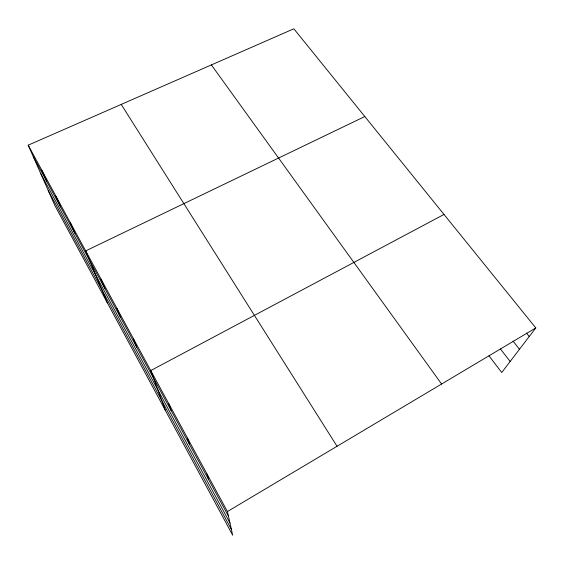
<?xml version="1.0" encoding="UTF-8"?>
<svg xmlns="http://www.w3.org/2000/svg" width="564" height="564" viewBox="0 0 564 564"><rect width="100%" height="100%" fill="white"/><g stroke="black" fill="none" stroke-linecap="round" stroke-linejoin="round"><path stroke-width="0.85" d="M28.2 145.167L227.426 511.548L232.678 535.208L54.927 205.67L28.2 145.167L293.837 28.792L535.8 327.931L501.727 372.508L488.981 355.842M227.426 511.548L535.8 327.931M444.002 214.44L150.757 370.562L165.534 410.726M364.809 116.537L85.693 250.895L107.322 302.805M526.494 333.091L529.236 336.518M513.029 341.1L519.472 349.285M500.437 348.968L510.145 361.489M211.387 64.916L441.598 384.021M121.232 104.41L337.046 446.279M33.29 156.686L228.448 516.159M40.904 173.923L229.964 522.969M48.243 190.547L231.395 529.427M41.778 170.138L46.664 181.319M55.871 196.046L60.524 206.854M70.493 222.949L74.906 233.348M101.019 279.081L104.883 288.556M116.945 308.381L120.506 317.335M133.513 338.844L136.735 347.234M168.728 403.598L171.181 410.677M187.459 438.045L189.476 444.376M207.002 474L208.553 479.506"/></g></svg>
